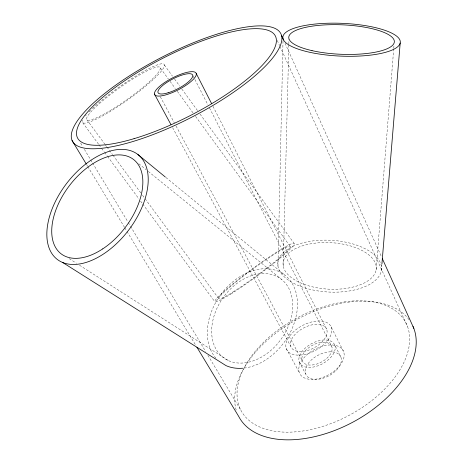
<?xml version="1.0" encoding="UTF-8"?>
<svg xmlns="http://www.w3.org/2000/svg" width="463" height="463" viewBox="0 0 463 463"><rect width="100%" height="100%" fill="white"/><g stroke="black" fill="none" stroke-linecap="round" stroke-linejoin="round"><path stroke-width="0.35" stroke-dasharray="2.31 1.74" d="M277.95 266.046L283.043 39.569M283.188 265.924L288.837 44.627M288.854 43.904L288.964 39.563M376.13 269.865A46.694 23.277 3.2 0 0 309.967 243.955A46.694 23.277 3.2 0 0 302.895 283.865A46.694 23.277 3.2 0 0 376.13 269.865L393.7 49.072M393.758 48.355L393.984 45.478M381.39 270.433A51.949 25.899 3.2 0 0 307.53 241.779A51.949 25.899 3.2 0 0 300.117 286.227A51.949 25.899 3.2 0 0 381.39 270.433L381.865 264.674M69.143 258.591L76.447 263.268M79.491 265.212L228.572 360.677M138.773 163.717L146.053 169.62M148.293 171.432L281.579 279.438A48.754 35.651 -54.6 0 1 261.659 356.996A48.754 35.651 -54.6 0 1 213.316 318.509A48.754 35.651 -54.6 0 1 281.579 279.438M165.876 177.468L284.965 275.207M86.859 119.778L104.852 144.172M105.28 144.757L106.565 146.499M106.994 147.078L112.567 154.63M112.995 155.209L140.839 192.967M142.552 195.293L144.693 198.199M145.122 198.777L218.814 298.693M82.703 122.712L98.567 144.207M98.995 144.792L101.142 147.697M101.571 148.276L104.146 151.76M104.574 152.344L107.144 155.828M107.572 156.413L138.877 198.824M140.596 201.15L142.309 203.477M142.737 204.056L214.78 301.668M164.394 65.057L172.468 76.152M174.592 79.075L179.69 86.083M181.814 89L197.533 110.611M200.08 114.112L293.964 243.179M160.314 67.939A45.021 6.945 -35.4 0 1 106.079 112.943A45.021 6.945 -35.4 0 1 103.92 99.765A45.021 6.945 -35.4 0 1 160.314 67.939L168.393 79.04M170.095 81.372L175.193 88.387M177.323 91.304L193.054 112.92M195.606 116.421L290.006 246.102M86.633 164.625L87.38 165.864M87.756 166.483L124.385 227.13M124.755 227.75L126.625 230.846M127.001 231.465L195.398 344.715M80.689 143.165L82.547 146.267M84.405 149.37L90.354 159.289M90.731 159.909L92.218 162.391M92.588 163.011L127.921 221.916M128.292 222.541L130.149 225.637M130.52 226.257L205.647 351.515M207.875 355.237L240.98 410.421M286.25 348.552L299.272 372.489M172.624 127.707L290.758 346.382M299.225 362.049L305.615 373.878M160.32 96.744L174.337 122.817M176.05 125.994L302.2 360.619M193.042 75.845L207.864 104.765M209.507 107.977L331.722 346.399A16.413 9.52 -28.2 0 1 312.826 364.919A16.413 9.52 -28.2 0 1 306.494 349.634A16.413 9.52 -28.2 0 1 331.722 346.399M212.974 106.311L326.606 329.095A19.938 11.222 -28.1 0 1 303.595 351.359A19.938 11.222 -28.1 0 1 296.077 333.372A19.938 11.222 -28.1 0 1 326.606 329.095M334.703 344.958A19.73 11.448 -28.2 0 1 312.068 367.252A19.73 11.448 -28.2 0 1 304.359 348.923A19.73 11.448 -28.2 0 1 334.703 344.958L340.814 356.938A19.568 11.61 -28.2 0 1 318.457 379.243A19.568 11.61 -28.2 0 1 310.609 360.671A19.568 11.61 -28.2 0 1 340.814 356.938M331.126 326.913A24.961 14.052 -28.1 0 1 302.455 354.837A24.961 14.052 -28.1 0 1 292.847 332.411A24.961 14.052 -28.1 0 1 331.126 326.913L343.436 351.226A24.556 14.475 -28.2 0 1 315.482 379.197A24.556 14.475 -28.2 0 1 305.522 356.122A24.556 14.475 -28.2 0 1 343.436 351.226M277.25 40.46L279.646 45.721M279.947 46.381L407.533 326.583A93.37 55.242 -28.2 0 1 297.755 431.638A93.37 55.242 -28.2 0 1 264.755 341.15A93.37 55.242 -28.2 0 1 407.533 326.583M285.052 43.256L381.414 256.6M236.165 410.004A98.133 58.465 -28.2 0 1 299.584 318.052A98.133 58.465 -28.2 0 1 409.182 319.817M92.455 108.527A50.085 7.726 -35.4 0 1 158.867 64.392A50.085 7.726 -35.4 0 1 131.486 97.166A50.085 7.726 -35.4 0 1 82.651 120.258M85.493 115.877A50.085 7.726 -35.4 0 1 86.234 114.98M88.954 111.994A50.085 7.726 -35.4 0 1 91.118 109.812M215.937 358.206A54.229 39.668 -54.6 0 1 236.836 278.72A54.229 39.668 -54.6 0 1 297.362 300.655A54.229 39.668 -54.6 0 1 243.393 368.154M233.039 291.945A44.326 3.843 -36.3 0 0 290.093 247.283A44.326 3.843 -36.3 0 0 240.569 278.304A44.326 3.843 -36.3 0 0 233.039 291.945M230.794 294.08A49.309 4.277 -36.3 0 0 294.115 244.452A49.309 4.277 -36.3 0 0 238.798 279.16A49.309 4.277 -36.3 0 0 230.794 294.08"/><path stroke-width="0.69" d="M381.923 263.956L400.188 43.036A58.772 16.402 2.4 0 0 315.558 24.007A58.772 16.402 2.4 0 0 309 52.128A58.772 16.402 2.4 0 0 400.188 43.036M62.661 262.492L225.99 365.608A54.229 39.668 -54.6 0 0 242.693 368.224M137.916 154.526A66.157 38.811 -52.5 0 1 103.851 253.765A66.157 38.811 -52.5 0 1 50.814 212.459A66.157 38.811 -52.5 0 1 137.916 154.526L165.314 177.011M72.054 140.492L86.257 164.006M196.891 347.192L238.752 416.509A98.133 58.465 -28.2 0 0 350.775 423.257A98.133 58.465 -28.2 0 0 413.037 326.438M154.422 94.018L170.905 124.53M196.225 73.478A23.341 6.627 -27.3 0 1 166.767 94.602A23.341 6.627 -27.3 0 1 163.092 83.606A23.341 6.627 -27.3 0 1 196.225 73.478L211.66 103.735M281.481 35.356A117.261 33.486 -27.3 0 1 132.476 141.643A117.261 33.486 -27.3 0 1 115.75 85.117A117.261 33.486 -27.3 0 1 281.481 35.356L283.564 39.963M382.305 258.574L413.829 328.371M168.133 92.779A19.423 5.51 -27.3 0 0 192.712 75.203A19.423 5.51 -27.3 0 0 165.193 83.572A19.423 5.51 -27.3 0 0 168.133 92.779M134.073 138.657A111.276 31.756 -27.3 0 0 276.052 37.827A111.276 31.756 -27.3 0 0 119.211 84.55A111.276 31.756 -27.3 0 0 134.073 138.657M102.734 248.88A59.467 34.881 -52.5 0 0 133.732 159.637A59.467 34.881 -52.5 0 0 55.386 211.348A59.467 34.881 -52.5 0 0 102.734 248.88M312.021 50.635A52.828 14.741 2.4 0 0 394.216 42.602A52.828 14.741 2.4 0 0 318.434 25.39A52.828 14.741 2.4 0 0 312.021 50.635"/></g></svg>
